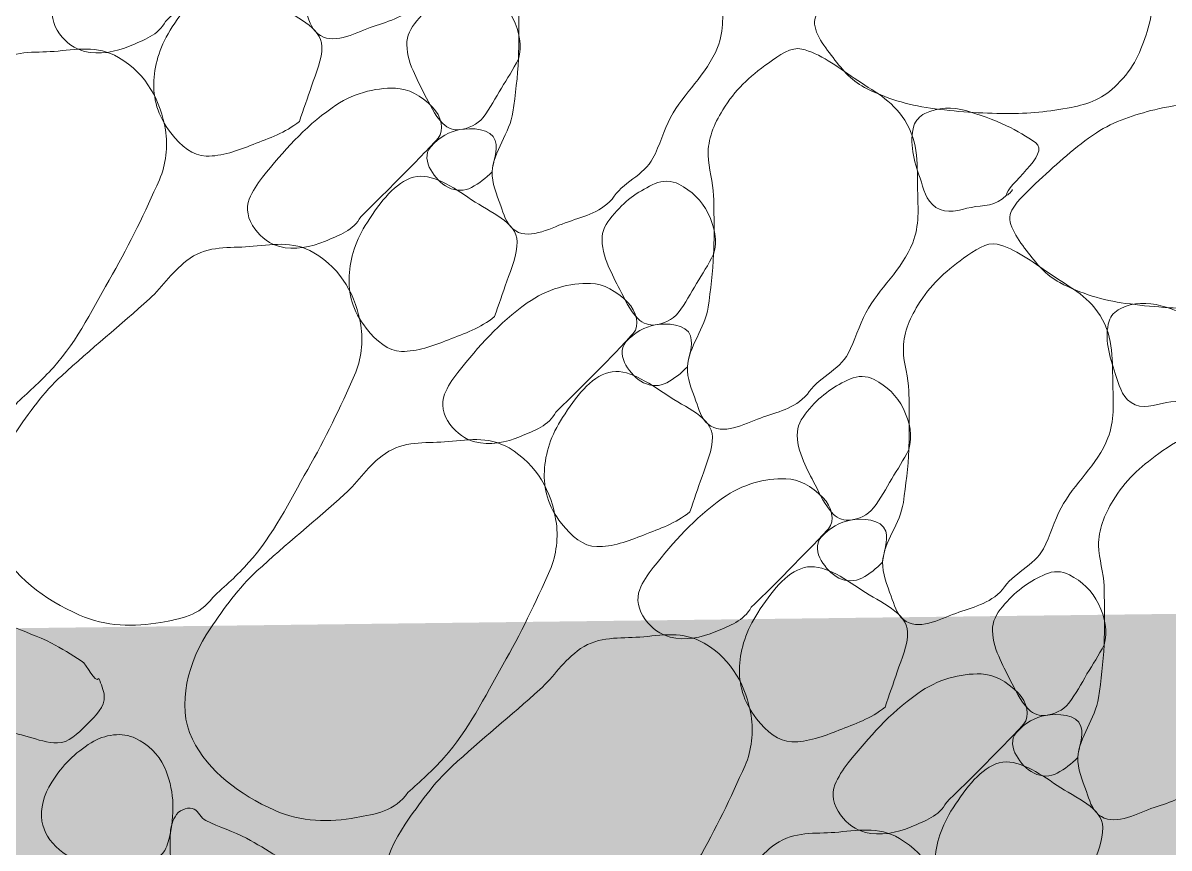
# Model space of a CAD drawing. Header units: feet. Extents: x 47819 to 50150, y 49272 to 50730.
# Drawn here: x 49366.97 to 49373.63, y 50328.39 to 50333.18 of the extents above; entities that cross this region are included whole.
import ezdxf

# ---------------------------------------------------------------- set-up
doc = ezdxf.new("R2010")
doc.units = ezdxf.units.FT
doc.header["$MEASUREMENT"] = 0
doc.layers.add('Level 30', color=1, linetype='Continuous', lineweight=0)
doc.layers.add('SILT FENCE', color=200, linetype='Continuous')

msp = doc.modelspace()

# ---------------------------------------------------------------- linework, layer by layer
at = {"layer": 'Level 30', "color": 1, "linetype": 'Continuous', "lineweight": 0}
for points, knots in [([(49369.2594, 50333.2865), (49369.182, 50333.2018), (49369.0829, 50333.1837), (49368.9872, 50333.1486), (49368.8912, 50333.1134), (49368.7677, 50333.0436), (49368.6831, 50333.1132), (49368.6412, 50333.1478), (49368.6306, 50333.1986), (49368.6124, 50333.2476), (49368.5881, 50333.3134), (49368.5601, 50333.3806), (49368.5629, 50333.4456), (49368.568, 50333.5622), (49368.6664, 50333.6715), (49368.6831, 50333.792), (49368.6973, 50333.8937), (49368.711, 50333.9966), (49368.715, 50334.0996), (49368.7193, 50334.2127), (49368.7178, 50334.326), (49368.715, 50334.439), (49368.713, 50334.5186), (49368.6848, 50334.5971), (49368.6831, 50334.6759), (49368.6813, 50334.7667), (49368.7161, 50334.8527), (49368.768, 50334.9376), (49368.8398, 50335.0548), (49368.9195, 50335.1279), (49369.0332, 50335.2098), (49369.0962, 50335.2552), (49369.1652, 50335.306), (49369.2276, 50335.2911), (49369.3308, 50335.2664), (49369.4313, 50335.1906), (49369.5317, 50335.1214), (49369.6417, 50335.0455), (49369.7481, 50334.9994), (49369.8251, 50334.8774), (49369.9086, 50334.7454), (49369.8956, 50334.6075), (49369.8994, 50334.4709), (49369.9021, 50334.3699), (49369.9103, 50334.2661), (49369.8711, 50334.1668), (49369.8082, 50334.0077), (49369.674, 50333.902), (49369.5989, 50333.7602), (49369.5592, 50333.6854), (49369.5354, 50333.5982), (49369.4963, 50333.5233), (49369.4456, 50333.4262), (49369.3143, 50333.3791), (49369.2594, 50333.2865)], [0, 0, 0, 0, 0.054316, 0.054316, 0.054316, 0.108799, 0.108799, 0.108799, 0.135821, 0.135821, 0.135821, 0.172146, 0.172146, 0.172146, 0.237422, 0.237422, 0.237422, 0.292461, 0.292461, 0.292461, 0.352873, 0.352873, 0.352873, 0.395413, 0.395413, 0.395413, 0.444368, 0.444368, 0.444368, 0.51201, 0.51201, 0.51201, 0.549525, 0.549525, 0.549525, 0.611502, 0.611502, 0.611502, 0.679424, 0.679424, 0.679424, 0.752988, 0.752988, 0.752988, 0.80734, 0.80734, 0.80734, 0.894432, 0.894432, 0.894432, 0.940374, 0.940374, 0.940374, 1, 1, 1, 1]), ([(49370.3929, 50332.153), (49370.3155, 50332.0683), (49370.2164, 50332.0502), (49370.1207, 50332.0151), (49370.0247, 50331.9799), (49369.9012, 50331.9101), (49369.8166, 50331.9797), (49369.7747, 50332.0143), (49369.7641, 50332.0651), (49369.7459, 50332.1141), (49369.7215, 50332.1799), (49369.6936, 50332.2472), (49369.6964, 50332.3121), (49369.7015, 50332.4287), (49369.7999, 50332.538), (49369.8166, 50332.6585), (49369.8308, 50332.7602), (49369.8445, 50332.8631), (49369.8485, 50332.9661), (49369.8528, 50333.0792), (49369.8513, 50333.1925), (49369.8485, 50333.3055), (49369.8465, 50333.3851), (49369.8183, 50333.4636), (49369.8166, 50333.5424), (49369.8148, 50333.6332), (49369.8496, 50333.7192), (49369.9015, 50333.8041), (49369.9732, 50333.9214), (49370.053, 50333.9944), (49370.1667, 50334.0763), (49370.2297, 50334.1217), (49370.2987, 50334.1725), (49370.3611, 50334.1576), (49370.4643, 50334.133), (49370.5648, 50334.0571), (49370.6652, 50333.9879), (49370.7752, 50333.9121), (49370.8816, 50333.8659), (49370.9586, 50333.744), (49371.0421, 50333.6119), (49371.0291, 50333.474), (49371.0329, 50333.3374), (49371.0356, 50333.2364), (49371.0438, 50333.1326), (49371.0046, 50333.0333), (49370.9417, 50332.8742), (49370.8075, 50332.7685), (49370.7323, 50332.6267), (49370.6927, 50332.552), (49370.6689, 50332.4647), (49370.6298, 50332.3898), (49370.5791, 50332.2927), (49370.4478, 50332.2456), (49370.3929, 50332.153)], [0, 0, 0, 0, 0.054316, 0.054316, 0.054316, 0.108799, 0.108799, 0.108799, 0.135821, 0.135821, 0.135821, 0.172146, 0.172146, 0.172146, 0.237422, 0.237422, 0.237422, 0.292461, 0.292461, 0.292461, 0.352873, 0.352873, 0.352873, 0.395413, 0.395413, 0.395413, 0.444368, 0.444368, 0.444368, 0.51201, 0.51201, 0.51201, 0.549525, 0.549525, 0.549525, 0.611502, 0.611502, 0.611502, 0.679424, 0.679424, 0.679424, 0.752988, 0.752988, 0.752988, 0.80734, 0.80734, 0.80734, 0.894432, 0.894432, 0.894432, 0.940374, 0.940374, 0.940374, 1, 1, 1, 1]), ([(49367.7993, 50333.1839), (49367.7589, 50333.1049), (49367.6734, 50333.076), (49367.5942, 50333.0425), (49367.5093, 50333.0066), (49367.4141, 50332.9887), (49367.329, 50333.0107), (49367.2725, 50333.0253), (49367.2248, 50333.0588), (49367.1841, 50333.1132), (49367.1436, 50333.1672), (49367.131, 50333.2343), (49367.1523, 50333.2865), (49367.1703, 50333.3306), (49367.1973, 50333.3731), (49367.23, 50333.4137), (49367.3552, 50333.5692), (49367.4637, 50333.6953), (49367.6331, 50333.8168), (49367.7475, 50333.8988), (49367.8803, 50333.9341), (49368.0008, 50333.9299), (49368.0765, 50333.9273), (49368.1486, 50333.8888), (49368.2165, 50333.8203), (49368.2678, 50333.7685), (49368.2885, 50333.6851), (49368.2483, 50333.64), (49368.2131, 50333.6006), (49368.1764, 50333.5621), (49368.1387, 50333.5233), (49368.0255, 50333.4073), (49367.9124, 50333.2924), (49367.7993, 50333.1839)], [0, 0, 0, 0, 0.081972, 0.081972, 0.081972, 0.169857, 0.169857, 0.169857, 0.228285, 0.228285, 0.228285, 0.286248, 0.286248, 0.286248, 0.335334, 0.335334, 0.335334, 0.522907, 0.522907, 0.522907, 0.649504, 0.649504, 0.649504, 0.729114, 0.729114, 0.729114, 0.789367, 0.789367, 0.789367, 0.842044, 0.842044, 0.842044, 1, 1, 1, 1]), ([(49373.326, 50332.8191), (49373.2493, 50332.7385), (49373.157, 50332.7037), (49373.0573, 50332.6847), (49372.9324, 50332.6609), (49372.8076, 50332.6485), (49372.6825, 50332.6494), (49372.5353, 50332.6503), (49372.3879, 50332.6606), (49372.2406, 50332.6812), (49372.1076, 50332.6998), (49371.9828, 50332.736), (49371.8588, 50332.8014), (49371.7751, 50332.8455), (49371.7228, 50332.9117), (49371.6643, 50332.9888), (49371.6106, 50333.0596), (49371.5401, 50333.1564), (49371.5795, 50333.2221), (49371.6167, 50333.2844), (49371.6792, 50333.3409), (49371.7386, 50333.3954), (49371.8475, 50333.4953), (49371.9468, 50333.5889), (49372.0709, 50333.6711), (49372.1758, 50333.7406), (49372.2908, 50333.7756), (49372.4103, 50333.8055), (49372.5553, 50333.8417), (49372.7062, 50333.8491), (49372.8523, 50333.8373), (49373.0129, 50333.8244), (49373.1644, 50333.7818), (49373.3154, 50333.6853), (49373.404, 50333.6286), (49373.4616, 50333.5565), (49373.4993, 50333.4661), (49373.5439, 50333.3588), (49373.5335, 50333.2345), (49373.4993, 50333.1267), (49373.4636, 50333.0144), (49373.4224, 50332.9125), (49373.326, 50332.8191)], [0, 0, 0, 0, 0.060327, 0.060327, 0.060327, 0.135919, 0.135919, 0.135919, 0.224896, 0.224896, 0.224896, 0.305284, 0.305284, 0.305284, 0.359513, 0.359513, 0.359513, 0.409373, 0.409373, 0.409373, 0.456607, 0.456607, 0.456607, 0.543329, 0.543329, 0.543329, 0.616633, 0.616633, 0.616633, 0.70561, 0.70561, 0.70561, 0.803499, 0.803499, 0.803499, 0.860951, 0.860951, 0.860951, 0.929109, 0.929109, 0.929109, 1, 1, 1, 1]), ([(49368.5771, 50332.6041), (49368.4931, 50332.5358), (49368.4035, 50332.5075), (49368.3084, 50332.4697), (49368.2196, 50332.4345), (49368.1253, 50332.3999), (49368.0361, 50332.4026), (49367.9582, 50332.4049), (49367.8919, 50332.4594), (49367.8311, 50332.5369), (49367.7518, 50332.638), (49367.7265, 50332.7399), (49367.7321, 50332.841), (49367.7378, 50332.9449), (49367.7706, 50333.0485), (49367.8382, 50333.1521), (49367.9152, 50333.2703), (49367.9993, 50333.3851), (49368.1069, 50333.4137), (49368.2102, 50333.4412), (49368.335, 50333.3562), (49368.4427, 50333.2829), (49368.5504, 50333.2097), (49368.7061, 50333.1529), (49368.7079, 50333.039), (49368.7091, 50332.9639), (49368.6734, 50332.8841), (49368.6478, 50332.8092), (49368.6244, 50332.7408), (49368.5998, 50332.6727), (49368.5771, 50332.6041)], [0, 0, 0, 0, 0.099321, 0.099321, 0.099321, 0.192025, 0.192025, 0.192025, 0.273076, 0.273076, 0.273076, 0.378794, 0.378794, 0.378794, 0.48747, 0.48747, 0.48747, 0.61146, 0.61146, 0.61146, 0.73063, 0.73063, 0.73063, 0.849753, 0.849753, 0.849753, 0.928287, 0.928287, 0.928287, 1, 1, 1, 1]), ([(49369.8485, 50332.9661), (49369.8176, 50332.9039), (49369.7834, 50332.8527), (49369.7495, 50332.7964), (49369.7149, 50332.7391), (49369.6862, 50332.6828), (49369.6434, 50332.6267), (49369.6109, 50332.5842), (49369.5552, 50332.5622), (49369.5091, 50332.556), (49369.4771, 50332.5517), (49369.4375, 50332.5627), (49369.4101, 50332.5914), (49369.3577, 50332.6459), (49369.3354, 50332.7016), (49369.304, 50332.7611), (49369.2799, 50332.8067), (49369.2578, 50332.8516), (49369.2368, 50332.899), (49369.2131, 50332.9525), (49369.1975, 50333.0133), (49369.2015, 50333.0687), (49369.2049, 50333.1172), (49369.2352, 50333.1602), (49369.2722, 50333.203), (49369.3437, 50333.2858), (49369.4199, 50333.3367), (49369.5091, 50333.3763), (49369.5509, 50333.3949), (49369.6044, 50333.3953), (49369.6469, 50333.3727), (49369.721, 50333.3334), (49369.7782, 50333.281), (49369.8166, 50333.203), (49369.8549, 50333.1254), (49369.8714, 50333.0419), (49369.8485, 50332.9661)], [0, 0, 0, 0, 0.087607, 0.087607, 0.087607, 0.176844, 0.176844, 0.176844, 0.244543, 0.244543, 0.244543, 0.291416, 0.291416, 0.291416, 0.380653, 0.380653, 0.380653, 0.449046, 0.449046, 0.449046, 0.526343, 0.526343, 0.526343, 0.594042, 0.594042, 0.594042, 0.724902, 0.724902, 0.724902, 0.786407, 0.786407, 0.786407, 0.893425, 0.893425, 0.893425, 1, 1, 1, 1]), ([(49366.9401, 50330.9742), (49366.8656, 50330.8667), (49366.7481, 50330.8485), (49366.6396, 50330.8293), (49366.4849, 50330.8019), (49366.3202, 50330.8027), (49366.1658, 50330.8717), (49365.9609, 50330.9633), (49365.7827, 50331.0964), (49365.6886, 50331.2853), (49365.592, 50331.4792), (49365.6671, 50331.7455), (49365.7911, 50331.9253), (49365.8738, 50332.0452), (49365.9564, 50332.1631), (49366.0633, 50332.2612), (49366.2306, 50332.4147), (49366.4059, 50332.5561), (49366.5724, 50332.7066), (49366.6549, 50332.7812), (49366.707, 50332.8729), (49366.8093, 50332.9435), (49366.916, 50333.0172), (49367.0373, 50333.0019), (49367.1523, 50333.0107), (49367.2761, 50333.0201), (49367.4033, 50333.0481), (49367.527, 50332.9753), (49367.6917, 50332.8785), (49367.7732, 50332.7175), (49367.7993, 50332.5546), (49367.8145, 50332.4597), (49367.8034, 50332.3542), (49367.7639, 50332.2647), (49367.6811, 50332.0771), (49367.5942, 50331.8953), (49367.4917, 50331.7167), (49367.3844, 50331.5298), (49367.2928, 50331.3362), (49367.1487, 50331.1757), (49367.0835, 50331.1031), (49367.0115, 50331.0398), (49366.9401, 50330.9742)], [0, 0, 0, 0, 0.050597, 0.050597, 0.050597, 0.122728, 0.122728, 0.122728, 0.218507, 0.218507, 0.218507, 0.316787, 0.316787, 0.316787, 0.38235, 0.38235, 0.38235, 0.484937, 0.484937, 0.484937, 0.535738, 0.535738, 0.535738, 0.588733, 0.588733, 0.588733, 0.645816, 0.645816, 0.645816, 0.721809, 0.721809, 0.721809, 0.766098, 0.766098, 0.766098, 0.85889, 0.85889, 0.85889, 0.956017, 0.956017, 0.956017, 1, 1, 1, 1]), ([(49371.5264, 50331.0195), (49371.449, 50330.9348), (49371.3499, 50330.9167), (49371.2542, 50330.8816), (49371.1582, 50330.8464), (49371.0347, 50330.7766), (49370.9501, 50330.8462), (49370.9082, 50330.8808), (49370.8976, 50330.9316), (49370.8794, 50330.9806), (49370.855, 50331.0464), (49370.8271, 50331.1137), (49370.8299, 50331.1786), (49370.835, 50331.2952), (49370.9334, 50331.4045), (49370.9501, 50331.5251), (49370.9643, 50331.6267), (49370.978, 50331.7297), (49370.982, 50331.8326), (49370.9863, 50331.9457), (49370.9848, 50332.059), (49370.982, 50332.1721), (49370.9799, 50332.2516), (49370.9518, 50332.3301), (49370.9501, 50332.4089), (49370.9482, 50332.4997), (49370.9831, 50332.5857), (49371.035, 50332.6706), (49371.1067, 50332.7879), (49371.1865, 50332.8609), (49371.3002, 50332.9428), (49371.3632, 50332.9882), (49371.4322, 50333.039), (49371.4946, 50333.0241), (49371.5978, 50332.9995), (49371.6982, 50332.9236), (49371.7987, 50332.8544), (49371.9087, 50332.7786), (49372.015, 50332.7324), (49372.0921, 50332.6105), (49372.1756, 50332.4784), (49372.1626, 50332.3405), (49372.1664, 50332.2039), (49372.1691, 50332.1029), (49372.1773, 50331.9991), (49372.1381, 50331.8998), (49372.0752, 50331.7407), (49371.941, 50331.635), (49371.8658, 50331.4932), (49371.8262, 50331.4185), (49371.8024, 50331.3312), (49371.7633, 50331.2564), (49371.7126, 50331.1593), (49371.5813, 50331.1121), (49371.5264, 50331.0195)], [0, 0, 0, 0, 0.054316, 0.054316, 0.054316, 0.108799, 0.108799, 0.108799, 0.135821, 0.135821, 0.135821, 0.172146, 0.172146, 0.172146, 0.237422, 0.237422, 0.237422, 0.292461, 0.292461, 0.292461, 0.352873, 0.352873, 0.352873, 0.395413, 0.395413, 0.395413, 0.444368, 0.444368, 0.444368, 0.51201, 0.51201, 0.51201, 0.549525, 0.549525, 0.549525, 0.611502, 0.611502, 0.611502, 0.679424, 0.679424, 0.679424, 0.752988, 0.752988, 0.752988, 0.80734, 0.80734, 0.80734, 0.894432, 0.894432, 0.894432, 0.940374, 0.940374, 0.940374, 1, 1, 1, 1]), ([(49368.9328, 50332.0504), (49368.8924, 50331.9714), (49368.8069, 50331.9425), (49368.7277, 50331.909), (49368.6428, 50331.8731), (49368.5476, 50331.8553), (49368.4625, 50331.8772), (49368.406, 50331.8918), (49368.3583, 50331.9253), (49368.3176, 50331.9797), (49368.2771, 50332.0337), (49368.2645, 50332.1008), (49368.2858, 50332.153), (49368.3038, 50332.1971), (49368.3308, 50332.2396), (49368.3635, 50332.2802), (49368.4887, 50332.4357), (49368.5971, 50332.5618), (49368.7666, 50332.6833), (49368.881, 50332.7653), (49369.0138, 50332.8006), (49369.1343, 50332.7964), (49369.21, 50332.7938), (49369.2821, 50332.7553), (49369.35, 50332.6868), (49369.4013, 50332.635), (49369.422, 50332.5516), (49369.3818, 50332.5065), (49369.3466, 50332.4671), (49369.3099, 50332.4286), (49369.2722, 50332.3898), (49369.159, 50332.2738), (49369.0459, 50332.1589), (49368.9328, 50332.0504)], [0, 0, 0, 0, 0.081972, 0.081972, 0.081972, 0.169857, 0.169857, 0.169857, 0.228285, 0.228285, 0.228285, 0.286248, 0.286248, 0.286248, 0.335334, 0.335334, 0.335334, 0.522907, 0.522907, 0.522907, 0.649504, 0.649504, 0.649504, 0.729114, 0.729114, 0.729114, 0.789367, 0.789367, 0.789367, 0.842044, 0.842044, 0.842044, 1, 1, 1, 1]), ([(49374.4595, 50331.6856), (49374.3828, 50331.605), (49374.2905, 50331.5702), (49374.1908, 50331.5512), (49374.0659, 50331.5274), (49373.9411, 50331.515), (49373.816, 50331.5159), (49373.6688, 50331.5169), (49373.5214, 50331.5271), (49373.3741, 50331.5477), (49373.241, 50331.5663), (49373.1163, 50331.6025), (49372.9923, 50331.6679), (49372.9086, 50331.712), (49372.8563, 50331.7782), (49372.7978, 50331.8553), (49372.7441, 50331.9261), (49372.6736, 50332.0229), (49372.713, 50332.0886), (49372.7502, 50332.1509), (49372.8127, 50332.2074), (49372.8721, 50332.2619), (49372.981, 50332.3618), (49373.0802, 50332.4554), (49373.2044, 50332.5376), (49373.3093, 50332.6072), (49373.4243, 50332.6421), (49373.5438, 50332.672), (49373.6888, 50332.7082), (49373.8397, 50332.7156), (49373.9857, 50332.7038), (49374.1464, 50332.6909), (49374.2979, 50332.6483), (49374.4489, 50332.5518), (49374.5375, 50332.4951), (49374.5951, 50332.423), (49374.6327, 50332.3326), (49374.6774, 50332.2253), (49374.667, 50332.101), (49374.6327, 50331.9932), (49374.5971, 50331.8809), (49374.5559, 50331.779), (49374.4595, 50331.6856)], [0, 0, 0, 0, 0.060327, 0.060327, 0.060327, 0.135919, 0.135919, 0.135919, 0.224896, 0.224896, 0.224896, 0.305284, 0.305284, 0.305284, 0.359513, 0.359513, 0.359513, 0.409373, 0.409373, 0.409373, 0.456607, 0.456607, 0.456607, 0.543329, 0.543329, 0.543329, 0.616633, 0.616633, 0.616633, 0.70561, 0.70561, 0.70561, 0.803499, 0.803499, 0.803499, 0.860951, 0.860951, 0.860951, 0.929109, 0.929109, 0.929109, 1, 1, 1, 1]), ([(49372.6825, 50332.1756), (49372.6197, 50332.1082), (49372.5482, 50332.1184), (49372.4775, 50332.1049), (49372.4107, 50332.0921), (49372.3361, 50332.0604), (49372.2724, 50332.1049), (49372.2125, 50332.1468), (49372.2018, 50332.2123), (49372.1805, 50332.2746), (49372.1466, 50332.3734), (49372.115, 50332.481), (49372.1451, 50332.5786), (49372.1545, 50332.609), (49372.1779, 50332.6337), (49372.2088, 50332.6494), (49372.2859, 50332.6886), (49372.3706, 50332.6884), (49372.4457, 50332.667), (49372.5256, 50332.6443), (49372.6038, 50332.6151), (49372.6825, 50332.5786), (49372.7437, 50332.5503), (49372.8008, 50332.5148), (49372.8523, 50332.4796), (49372.9435, 50332.4174), (49372.6767, 50332.229), (49372.6825, 50332.1756), (49372.6833, 50332.1687), (49372.7273, 50332.2097), (49372.7144, 50332.2074)], [0, 0, 0, 0, 0.103475, 0.103475, 0.103475, 0.201297, 0.201297, 0.201297, 0.293367, 0.293367, 0.293367, 0.439391, 0.439391, 0.439391, 0.484772, 0.484772, 0.484772, 0.598088, 0.598088, 0.598088, 0.7187, 0.7187, 0.7187, 0.812423, 0.812423, 0.812423, 0.978533, 0.978533, 0.978533, 1, 1, 1, 1]), ([(49369.6964, 50332.3121), (49369.6584, 50332.274), (49369.6204, 50332.2442), (49369.5762, 50332.2201), (49369.537, 50332.1988), (49369.4837, 50332.1988), (49369.4419, 50332.2201), (49369.3967, 50332.2432), (49369.3649, 50332.2802), (49369.3393, 50332.3227), (49369.3157, 50332.362), (49369.3051, 50332.4182), (49369.3393, 50332.457), (49369.3894, 50332.5138), (49369.4498, 50332.5448), (49369.5091, 50332.556), (49369.5738, 50332.5683), (49369.6928, 50332.5634), (49369.7141, 50332.4924), (49369.7321, 50332.4325), (49369.6999, 50332.3724), (49369.6964, 50332.3121)], [0, 0, 0, 0, 0.13075, 0.13075, 0.13075, 0.246831, 0.246831, 0.246831, 0.372114, 0.372114, 0.372114, 0.488195, 0.488195, 0.488195, 0.657947, 0.657947, 0.657947, 0.84346, 0.84346, 0.84346, 1, 1, 1, 1]), ([(49369.7106, 50331.4706), (49369.6265, 50331.4023), (49369.537, 50331.374), (49369.4419, 50331.3363), (49369.3531, 50331.301), (49369.2588, 50331.2664), (49369.1696, 50331.2691), (49369.0917, 50331.2714), (49369.0254, 50331.3259), (49368.9646, 50331.4034), (49368.8853, 50331.5045), (49368.86, 50331.6064), (49368.8656, 50331.7075), (49368.8713, 50331.8114), (49368.9041, 50331.915), (49368.9716, 50332.0186), (49369.0487, 50332.1368), (49369.1328, 50332.2516), (49369.2403, 50332.2802), (49369.3437, 50332.3077), (49369.4685, 50332.2227), (49369.5762, 50332.1494), (49369.6839, 50332.0762), (49369.8395, 50332.0194), (49369.8414, 50331.9055), (49369.8426, 50331.8304), (49369.8069, 50331.7506), (49369.7813, 50331.6757), (49369.7579, 50331.6073), (49369.7332, 50331.5392), (49369.7106, 50331.4706)], [0, 0, 0, 0, 0.099321, 0.099321, 0.099321, 0.192025, 0.192025, 0.192025, 0.273076, 0.273076, 0.273076, 0.378794, 0.378794, 0.378794, 0.48747, 0.48747, 0.48747, 0.61146, 0.61146, 0.61146, 0.73063, 0.73063, 0.73063, 0.849753, 0.849753, 0.849753, 0.928287, 0.928287, 0.928287, 1, 1, 1, 1]), ([(49370.982, 50331.8326), (49370.9511, 50331.7704), (49370.9169, 50331.7192), (49370.883, 50331.6629), (49370.8484, 50331.6056), (49370.8197, 50331.5493), (49370.7769, 50331.4932), (49370.7444, 50331.4507), (49370.6887, 50331.4287), (49370.6425, 50331.4225), (49370.6106, 50331.4182), (49370.571, 50331.4292), (49370.5435, 50331.4579), (49370.4912, 50331.5124), (49370.4689, 50331.5681), (49370.4375, 50331.6276), (49370.4134, 50331.6732), (49370.3913, 50331.7181), (49370.3703, 50331.7655), (49370.3466, 50331.819), (49370.331, 50331.8798), (49370.335, 50331.9352), (49370.3384, 50331.9837), (49370.3687, 50332.0267), (49370.4057, 50332.0695), (49370.4772, 50332.1523), (49370.5534, 50332.2032), (49370.6425, 50332.2428), (49370.6844, 50332.2614), (49370.7378, 50332.2619), (49370.7804, 50332.2392), (49370.8545, 50332.1999), (49370.9117, 50332.1475), (49370.9501, 50332.0695), (49370.9884, 50331.9919), (49371.0049, 50331.9084), (49370.982, 50331.8326)], [0, 0, 0, 0, 0.087607, 0.087607, 0.087607, 0.176844, 0.176844, 0.176844, 0.244543, 0.244543, 0.244543, 0.291416, 0.291416, 0.291416, 0.380653, 0.380653, 0.380653, 0.449045, 0.449045, 0.449045, 0.526343, 0.526343, 0.526343, 0.594042, 0.594042, 0.594042, 0.724902, 0.724902, 0.724902, 0.786407, 0.786407, 0.786407, 0.893424, 0.893424, 0.893424, 1, 1, 1, 1]), ([(49368.0736, 50329.8407), (49367.9991, 50329.7332), (49367.8816, 50329.715), (49367.7731, 50329.6958), (49367.6184, 50329.6684), (49367.4537, 50329.6692), (49367.2993, 50329.7382), (49367.0944, 50329.8298), (49366.9162, 50329.963), (49366.822, 50330.1519), (49366.7255, 50330.3457), (49366.8006, 50330.612), (49366.9246, 50330.7918), (49367.0073, 50330.9117), (49367.0899, 50331.0296), (49367.1968, 50331.1277), (49367.3641, 50331.2812), (49367.5394, 50331.4226), (49367.7059, 50331.5731), (49367.7884, 50331.6477), (49367.8405, 50331.7394), (49367.9428, 50331.81), (49368.0495, 50331.8837), (49368.1708, 50331.8684), (49368.2858, 50331.8772), (49368.4096, 50331.8866), (49368.5368, 50331.9146), (49368.6605, 50331.8418), (49368.8252, 50331.745), (49368.9067, 50331.584), (49368.9328, 50331.4211), (49368.948, 50331.3262), (49368.9369, 50331.2207), (49368.8974, 50331.1312), (49368.8146, 50330.9436), (49368.7277, 50330.7618), (49368.6252, 50330.5832), (49368.5178, 50330.3963), (49368.4263, 50330.2027), (49368.2822, 50330.0423), (49368.217, 50329.9696), (49368.145, 50329.9063), (49368.0736, 50329.8407)], [0, 0, 0, 0, 0.050597, 0.050597, 0.050597, 0.122728, 0.122728, 0.122728, 0.218507, 0.218507, 0.218507, 0.316787, 0.316787, 0.316787, 0.38235, 0.38235, 0.38235, 0.484937, 0.484937, 0.484937, 0.535738, 0.535738, 0.535738, 0.588733, 0.588733, 0.588733, 0.645816, 0.645816, 0.645816, 0.721809, 0.721809, 0.721809, 0.766098, 0.766098, 0.766098, 0.85889, 0.85889, 0.85889, 0.956017, 0.956017, 0.956017, 1, 1, 1, 1]), ([(49372.6599, 50329.886), (49372.5825, 50329.8013), (49372.4834, 50329.7832), (49372.3877, 50329.7481), (49372.2917, 50329.7129), (49372.1682, 50329.6431), (49372.0836, 50329.7127), (49372.0417, 50329.7473), (49372.0311, 50329.7981), (49372.0129, 50329.8471), (49371.9885, 50329.9129), (49371.9606, 50329.9802), (49371.9634, 50330.0451), (49371.9685, 50330.1617), (49372.0668, 50330.271), (49372.0836, 50330.3916), (49372.0978, 50330.4932), (49372.1115, 50330.5962), (49372.1154, 50330.6992), (49372.1198, 50330.8122), (49372.1183, 50330.9255), (49372.1154, 50331.0386), (49372.1134, 50331.1182), (49372.0853, 50331.1966), (49372.0836, 50331.2754), (49372.0817, 50331.3662), (49372.1165, 50331.4522), (49372.1685, 50331.5371), (49372.2402, 50331.6544), (49372.32, 50331.7274), (49372.4336, 50331.8093), (49372.4967, 50331.8547), (49372.5657, 50331.9056), (49372.6281, 50331.8906), (49372.7313, 50331.866), (49372.8317, 50331.7901), (49372.9322, 50331.7209), (49373.0422, 50331.6451), (49373.1485, 50331.5989), (49373.2256, 50331.477), (49373.3091, 50331.3449), (49373.2961, 50331.207), (49373.2998, 50331.0704), (49373.3026, 50330.9694), (49373.3108, 50330.8656), (49373.2716, 50330.7663), (49373.2087, 50330.6072), (49373.0745, 50330.5015), (49372.9993, 50330.3597), (49372.9597, 50330.285), (49372.9359, 50330.1977), (49372.8968, 50330.1229), (49372.8461, 50330.0258), (49372.7148, 50329.9786), (49372.6599, 50329.886)], [0, 0, 0, 0, 0.054316, 0.054316, 0.054316, 0.108799, 0.108799, 0.108799, 0.135821, 0.135821, 0.135821, 0.172146, 0.172146, 0.172146, 0.237422, 0.237422, 0.237422, 0.292461, 0.292461, 0.292461, 0.352873, 0.352873, 0.352873, 0.395413, 0.395413, 0.395413, 0.444368, 0.444368, 0.444368, 0.51201, 0.51201, 0.51201, 0.549525, 0.549525, 0.549525, 0.611502, 0.611502, 0.611502, 0.679424, 0.679424, 0.679424, 0.752988, 0.752988, 0.752988, 0.80734, 0.80734, 0.80734, 0.894432, 0.894432, 0.894432, 0.940374, 0.940374, 0.940374, 1, 1, 1, 1]), ([(49370.0663, 50330.9169), (49370.0259, 50330.8379), (49369.9404, 50330.809), (49369.8612, 50330.7755), (49369.7763, 50330.7396), (49369.6811, 50330.7218), (49369.596, 50330.7437), (49369.5395, 50330.7583), (49369.4918, 50330.7918), (49369.4511, 50330.8462), (49369.4106, 50330.9002), (49369.3979, 50330.9674), (49369.4192, 50331.0195), (49369.4373, 50331.0636), (49369.4643, 50331.1061), (49369.497, 50331.1468), (49369.6222, 50331.3022), (49369.7306, 50331.4283), (49369.9001, 50331.5498), (49370.0144, 50331.6318), (49370.1473, 50331.6671), (49370.2678, 50331.6629), (49370.3435, 50331.6603), (49370.4156, 50331.6218), (49370.4834, 50331.5533), (49370.5348, 50331.5015), (49370.5555, 50331.4181), (49370.5153, 50331.373), (49370.4801, 50331.3336), (49370.4434, 50331.2951), (49370.4057, 50331.2564), (49370.2925, 50331.1403), (49370.1794, 50331.0254), (49370.0663, 50330.9169)], [0, 0, 0, 0, 0.081972, 0.081972, 0.081972, 0.169857, 0.169857, 0.169857, 0.228285, 0.228285, 0.228285, 0.286248, 0.286248, 0.286248, 0.335334, 0.335334, 0.335334, 0.522907, 0.522907, 0.522907, 0.649504, 0.649504, 0.649504, 0.729114, 0.729114, 0.729114, 0.789367, 0.789367, 0.789367, 0.842044, 0.842044, 0.842044, 1, 1, 1, 1]), ([(49373.816, 50331.0421), (49373.7532, 50330.9747), (49373.6817, 50330.9849), (49373.611, 50330.9714), (49373.5441, 50330.9586), (49373.4696, 50330.9269), (49373.4059, 50330.9714), (49373.346, 50331.0133), (49373.3353, 50331.0788), (49373.314, 50331.1411), (49373.2801, 50331.2399), (49373.2485, 50331.3475), (49373.2786, 50331.4452), (49373.288, 50331.4755), (49373.3114, 50331.5002), (49373.3423, 50331.5159), (49373.4194, 50331.5551), (49373.5041, 50331.5549), (49373.5792, 50331.5335), (49373.659, 50331.5108), (49373.7373, 50331.4816), (49373.816, 50331.4452), (49373.8772, 50331.4169), (49373.9343, 50331.3813), (49373.9857, 50331.3462), (49374.077, 50331.2839), (49373.8102, 50331.0955), (49373.816, 50331.0421), (49373.8168, 50331.0352), (49373.8608, 50331.0762), (49373.8479, 50331.0739)], [0, 0, 0, 0, 0.103475, 0.103475, 0.103475, 0.201297, 0.201297, 0.201297, 0.293367, 0.293367, 0.293367, 0.439391, 0.439391, 0.439391, 0.484772, 0.484772, 0.484772, 0.598088, 0.598088, 0.598088, 0.7187, 0.7187, 0.7187, 0.812423, 0.812423, 0.812423, 0.978533, 0.978533, 0.978533, 1, 1, 1, 1]), ([(49370.8299, 50331.1786), (49370.7919, 50331.1405), (49370.7539, 50331.1107), (49370.7097, 50331.0866), (49370.6705, 50331.0653), (49370.6172, 50331.0653), (49370.5754, 50331.0866), (49370.5302, 50331.1097), (49370.4984, 50331.1467), (49370.4728, 50331.1892), (49370.4492, 50331.2286), (49370.4386, 50331.2847), (49370.4728, 50331.3235), (49370.5229, 50331.3803), (49370.5833, 50331.4113), (49370.6425, 50331.4225), (49370.7073, 50331.4348), (49370.8262, 50331.4299), (49370.8476, 50331.3589), (49370.8656, 50331.299), (49370.8334, 50331.2389), (49370.8299, 50331.1786)], [0, 0, 0, 0, 0.13075, 0.13075, 0.13075, 0.246831, 0.246831, 0.246831, 0.372114, 0.372114, 0.372114, 0.488195, 0.488195, 0.488195, 0.657947, 0.657947, 0.657947, 0.84346, 0.84346, 0.84346, 1, 1, 1, 1]), ([(49370.8441, 50330.3371), (49370.76, 50330.2688), (49370.6705, 50330.2405), (49370.5754, 50330.2028), (49370.4865, 50330.1675), (49370.3923, 50330.1329), (49370.3031, 50330.1356), (49370.2252, 50330.1379), (49370.1589, 50330.1924), (49370.0981, 50330.2699), (49370.0188, 50330.3711), (49369.9935, 50330.4729), (49369.9991, 50330.574), (49370.0048, 50330.6779), (49370.0376, 50330.7815), (49370.1051, 50330.8851), (49370.1822, 50331.0033), (49370.2663, 50331.1182), (49370.3738, 50331.1468), (49370.4772, 50331.1742), (49370.602, 50331.0892), (49370.7097, 50331.0159), (49370.8174, 50330.9427), (49370.973, 50330.8859), (49370.9749, 50330.772), (49370.9761, 50330.6969), (49370.9404, 50330.6171), (49370.9148, 50330.5422), (49370.8914, 50330.4738), (49370.8667, 50330.4057), (49370.8441, 50330.3371)], [0, 0, 0, 0, 0.099321, 0.099321, 0.099321, 0.192025, 0.192025, 0.192025, 0.273076, 0.273076, 0.273076, 0.378794, 0.378794, 0.378794, 0.48747, 0.48747, 0.48747, 0.61146, 0.61146, 0.61146, 0.73063, 0.73063, 0.73063, 0.849753, 0.849753, 0.849753, 0.928287, 0.928287, 0.928287, 1, 1, 1, 1]), ([(49372.1154, 50330.6992), (49372.0846, 50330.6369), (49372.0503, 50330.5858), (49372.0165, 50330.5294), (49371.9819, 50330.4721), (49371.9532, 50330.4158), (49371.9104, 50330.3597), (49371.8779, 50330.3172), (49371.8221, 50330.2952), (49371.776, 50330.289), (49371.7441, 50330.2847), (49371.7045, 50330.2957), (49371.677, 50330.3244), (49371.6247, 50330.3789), (49371.6024, 50330.4346), (49371.571, 50330.4941), (49371.5469, 50330.5397), (49371.5247, 50330.5846), (49371.5038, 50330.632), (49371.4801, 50330.6856), (49371.4645, 50330.7463), (49371.4684, 50330.8017), (49371.4719, 50330.8502), (49371.5022, 50330.8932), (49371.5392, 50330.936), (49371.6107, 50331.0188), (49371.6869, 50331.0697), (49371.776, 50331.1093), (49371.8179, 50331.1279), (49371.8713, 50331.1284), (49371.9139, 50331.1057), (49371.988, 50331.0664), (49372.0452, 50331.014), (49372.0836, 50330.936), (49372.1219, 50330.8584), (49372.1384, 50330.7749), (49372.1154, 50330.6992)], [0, 0, 0, 0, 0.087607, 0.087607, 0.087607, 0.176844, 0.176844, 0.176844, 0.244543, 0.244543, 0.244543, 0.291416, 0.291416, 0.291416, 0.380653, 0.380653, 0.380653, 0.449046, 0.449046, 0.449046, 0.526343, 0.526343, 0.526343, 0.594042, 0.594042, 0.594042, 0.724902, 0.724902, 0.724902, 0.786407, 0.786407, 0.786407, 0.893424, 0.893424, 0.893424, 1, 1, 1, 1]), ([(49369.2071, 50328.7072), (49369.1326, 50328.5997), (49369.0151, 50328.5815), (49368.9066, 50328.5623), (49368.7519, 50328.5349), (49368.5872, 50328.5357), (49368.4328, 50328.6047), (49368.2279, 50328.6963), (49368.0497, 50328.8295), (49367.9555, 50329.0184), (49367.8589, 50329.2122), (49367.9341, 50329.4785), (49368.0581, 50329.6583), (49368.1408, 50329.7782), (49368.2234, 50329.8961), (49368.3303, 50329.9942), (49368.4976, 50330.1477), (49368.6729, 50330.2891), (49368.8394, 50330.4396), (49368.9219, 50330.5142), (49368.974, 50330.6059), (49369.0763, 50330.6765), (49369.183, 50330.7502), (49369.3043, 50330.7349), (49369.4192, 50330.7437), (49369.5431, 50330.7532), (49369.6703, 50330.7811), (49369.794, 50330.7083), (49369.9587, 50330.6115), (49370.0402, 50330.4505), (49370.0663, 50330.2876), (49370.0814, 50330.1927), (49370.0704, 50330.0873), (49370.0309, 50329.9977), (49369.9481, 50329.8101), (49369.8612, 50329.6283), (49369.7587, 50329.4497), (49369.6513, 50329.2628), (49369.5598, 50329.0692), (49369.4157, 50328.9088), (49369.3505, 50328.8361), (49369.2784, 50328.7728), (49369.2071, 50328.7072)], [0, 0, 0, 0, 0.050597, 0.050597, 0.050597, 0.122728, 0.122728, 0.122728, 0.218507, 0.218507, 0.218507, 0.316787, 0.316787, 0.316787, 0.38235, 0.38235, 0.38235, 0.484937, 0.484937, 0.484937, 0.535738, 0.535738, 0.535738, 0.588733, 0.588733, 0.588733, 0.645816, 0.645816, 0.645816, 0.721809, 0.721809, 0.721809, 0.766098, 0.766098, 0.766098, 0.85889, 0.85889, 0.85889, 0.956017, 0.956017, 0.956017, 1, 1, 1, 1]), ([(49373.7934, 50328.7525), (49373.716, 50328.6678), (49373.6169, 50328.6497), (49373.5212, 50328.6146), (49373.4252, 50328.5794), (49373.3017, 50328.5096), (49373.2171, 50328.5792), (49373.1752, 50328.6138), (49373.1645, 50328.6646), (49373.1464, 50328.7136), (49373.122, 50328.7795), (49373.0941, 50328.8467), (49373.0969, 50328.9116), (49373.102, 50329.0282), (49373.2003, 50329.1375), (49373.2171, 50329.2581), (49373.2313, 50329.3597), (49373.245, 50329.4627), (49373.2489, 50329.5657), (49373.2533, 50329.6787), (49373.2518, 50329.7921), (49373.2489, 50329.9051), (49373.2469, 50329.9847), (49373.2188, 50330.0631), (49373.2171, 50330.142), (49373.2152, 50330.2327), (49373.25, 50330.3187), (49373.302, 50330.4036), (49373.3737, 50330.5209), (49373.4535, 50330.594), (49373.5671, 50330.6758), (49373.6302, 50330.7212), (49373.6991, 50330.7721), (49373.7616, 50330.7571), (49373.8648, 50330.7325), (49373.9652, 50330.6566), (49374.0656, 50330.5874), (49374.1757, 50330.5116), (49374.282, 50330.4654), (49374.3591, 50330.3435), (49374.4426, 50330.2114), (49374.4296, 50330.0735), (49374.4333, 50329.9369), (49374.4361, 50329.8359), (49374.4443, 50329.7322), (49374.4051, 50329.6328), (49374.3422, 50329.4737), (49374.208, 50329.368), (49374.1328, 50329.2263), (49374.0932, 50329.1515), (49374.0694, 50329.0642), (49374.0303, 50328.9894), (49373.9796, 50328.8923), (49373.8483, 50328.8451), (49373.7934, 50328.7525)], [0, 0, 0, 0, 0.054316, 0.054316, 0.054316, 0.108799, 0.108799, 0.108799, 0.135821, 0.135821, 0.135821, 0.172146, 0.172146, 0.172146, 0.237422, 0.237422, 0.237422, 0.292461, 0.292461, 0.292461, 0.352873, 0.352873, 0.352873, 0.395413, 0.395413, 0.395413, 0.444368, 0.444368, 0.444368, 0.51201, 0.51201, 0.51201, 0.549525, 0.549525, 0.549525, 0.611502, 0.611502, 0.611502, 0.679424, 0.679424, 0.679424, 0.752988, 0.752988, 0.752988, 0.80734, 0.80734, 0.80734, 0.894432, 0.894432, 0.894432, 0.940374, 0.940374, 0.940374, 1, 1, 1, 1]), ([(49371.1997, 50329.7835), (49371.1594, 50329.7044), (49371.0739, 50329.6755), (49370.9947, 50329.642), (49370.9098, 50329.6061), (49370.8146, 50329.5883), (49370.7295, 50329.6102), (49370.673, 50329.6248), (49370.6253, 50329.6583), (49370.5846, 50329.7127), (49370.5441, 50329.7667), (49370.5314, 50329.8339), (49370.5527, 50329.886), (49370.5708, 50329.9301), (49370.5978, 50329.9726), (49370.6305, 50330.0133), (49370.7556, 50330.1687), (49370.8641, 50330.2948), (49371.0336, 50330.4163), (49371.1479, 50330.4983), (49371.2808, 50330.5336), (49371.4013, 50330.5294), (49371.477, 50330.5268), (49371.5491, 50330.4883), (49371.6169, 50330.4198), (49371.6683, 50330.368), (49371.689, 50330.2846), (49371.6488, 50330.2395), (49371.6136, 50330.2001), (49371.5769, 50330.1616), (49371.5392, 50330.1229), (49371.426, 50330.0068), (49371.3129, 50329.8919), (49371.1997, 50329.7835)], [0, 0, 0, 0, 0.081972, 0.081972, 0.081972, 0.169857, 0.169857, 0.169857, 0.228285, 0.228285, 0.228285, 0.286248, 0.286248, 0.286248, 0.335334, 0.335334, 0.335334, 0.522907, 0.522907, 0.522907, 0.649504, 0.649504, 0.649504, 0.729114, 0.729114, 0.729114, 0.789367, 0.789367, 0.789367, 0.842044, 0.842044, 0.842044, 1, 1, 1, 1]), ([(49371.9634, 50330.0451), (49371.9254, 50330.007), (49371.8874, 50329.9772), (49371.8432, 50329.9532), (49371.804, 50329.9318), (49371.7507, 50329.9318), (49371.7089, 50329.9532), (49371.6637, 50329.9762), (49371.6319, 50330.0132), (49371.6063, 50330.0557), (49371.5827, 50330.0951), (49371.5721, 50330.1512), (49371.6063, 50330.19), (49371.6564, 50330.2468), (49371.7168, 50330.2778), (49371.776, 50330.289), (49371.8408, 50330.3013), (49371.9597, 50330.2964), (49371.9811, 50330.2254), (49371.9991, 50330.1655), (49371.9669, 50330.1054), (49371.9634, 50330.0451)], [0, 0, 0, 0, 0.13075, 0.13075, 0.13075, 0.246831, 0.246831, 0.246831, 0.372114, 0.372114, 0.372114, 0.488195, 0.488195, 0.488195, 0.657947, 0.657947, 0.657947, 0.84346, 0.84346, 0.84346, 1, 1, 1, 1]), ([(49371.9776, 50329.2036), (49371.8935, 50329.1353), (49371.804, 50329.107), (49371.7089, 50329.0693), (49371.62, 50329.034), (49371.5258, 50328.9995), (49371.4366, 50329.0021), (49371.3587, 50329.0044), (49371.2924, 50329.0589), (49371.2316, 50329.1364), (49371.1523, 50329.2376), (49371.127, 50329.3394), (49371.1326, 50329.4405), (49371.1383, 50329.5444), (49371.1711, 50329.648), (49371.2386, 50329.7516), (49371.3157, 50329.8698), (49371.3998, 50329.9847), (49371.5073, 50330.0133), (49371.6107, 50330.0408), (49371.7355, 50329.9557), (49371.8432, 50329.8824), (49371.9509, 50329.8092), (49372.1065, 50329.7524), (49372.1084, 50329.6385), (49372.1096, 50329.5634), (49372.0739, 50329.4836), (49372.0483, 50329.4087), (49372.0249, 50329.3403), (49372.0002, 50329.2722), (49371.9776, 50329.2036)], [0, 0, 0, 0, 0.099321, 0.099321, 0.099321, 0.192025, 0.192025, 0.192025, 0.273076, 0.273076, 0.273076, 0.378794, 0.378794, 0.378794, 0.48747, 0.48747, 0.48747, 0.61146, 0.61146, 0.61146, 0.73063, 0.73063, 0.73063, 0.849753, 0.849753, 0.849753, 0.928287, 0.928287, 0.928287, 1, 1, 1, 1]), ([(49373.2489, 50329.5657), (49373.2181, 50329.5034), (49373.1838, 50329.4523), (49373.1499, 50329.396), (49373.1154, 50329.3386), (49373.0867, 50329.2823), (49373.0439, 50329.2263), (49373.0114, 50329.1837), (49372.9556, 50329.1618), (49372.9095, 50329.1555), (49372.8776, 50329.1512), (49372.838, 50329.1623), (49372.8105, 50329.1909), (49372.7582, 50329.2454), (49372.7359, 50329.3011), (49372.7045, 50329.3606), (49372.6804, 50329.4062), (49372.6582, 50329.4511), (49372.6373, 50329.4985), (49372.6136, 50329.5521), (49372.598, 50329.6128), (49372.6019, 50329.6682), (49372.6054, 50329.7167), (49372.6357, 50329.7597), (49372.6726, 50329.8025), (49372.7441, 50329.8853), (49372.8204, 50329.9362), (49372.9095, 50329.9758), (49372.9514, 50329.9944), (49373.0048, 50329.9949), (49373.0474, 50329.9722), (49373.1215, 50329.9329), (49373.1787, 50329.8805), (49373.2171, 50329.8025), (49373.2554, 50329.7249), (49373.2719, 50329.6414), (49373.2489, 50329.5657)], [0, 0, 0, 0, 0.087607, 0.087607, 0.087607, 0.176844, 0.176844, 0.176844, 0.244543, 0.244543, 0.244543, 0.291416, 0.291416, 0.291416, 0.380653, 0.380653, 0.380653, 0.449046, 0.449046, 0.449046, 0.526343, 0.526343, 0.526343, 0.594042, 0.594042, 0.594042, 0.724902, 0.724902, 0.724902, 0.786407, 0.786407, 0.786407, 0.893424, 0.893424, 0.893424, 1, 1, 1, 1]), ([(49367.4125, 50329.3705), (49367.4264, 50329.3372), (49367.4409, 50329.3017), (49367.4443, 50329.268), (49367.4506, 50329.2065), (49367.3941, 50329.1546), (49367.3418, 50329.1018), (49367.2882, 50329.0477), (49367.2365, 50328.9959), (49367.1721, 50328.9957), (49367.1162, 50328.9956), (49367.0583, 50329.0148), (49367.0024, 50329.0311), (49366.9504, 50329.0462), (49366.8999, 50329.0575), (49366.8503, 50329.0841), (49366.7915, 50329.1157), (49366.7491, 50329.1699), (49366.7301, 50329.2326), (49366.706, 50329.3124), (49366.6994, 50329.3922), (49366.6948, 50329.473), (49366.6922, 50329.5177), (49366.6921, 50329.5626), (49366.6948, 50329.6074), (49366.697, 50329.6446), (49366.705, 50329.6793), (49366.7301, 50329.7134), (49366.7543, 50329.7463), (49366.8051, 50329.759), (49366.8327, 50329.7453), (49366.857, 50329.7331), (49366.872, 50329.6917), (49366.8998, 50329.6781), (49366.9754, 50329.6412), (49367.0606, 50329.6156), (49367.1367, 50329.5756), (49367.1961, 50329.5443), (49367.2535, 50329.508), (49367.3099, 50329.473), (49367.3506, 50329.4478), (49367.3851, 50329.3392), (49367.4125, 50329.3705)], [0, 0, 0, 0, 0.046192, 0.046192, 0.046192, 0.130206, 0.130206, 0.130206, 0.216316, 0.216316, 0.216316, 0.290904, 0.290904, 0.290904, 0.360184, 0.360184, 0.360184, 0.442388, 0.442388, 0.442388, 0.546946, 0.546946, 0.546946, 0.604754, 0.604754, 0.604754, 0.652861, 0.652861, 0.652861, 0.699053, 0.699053, 0.699053, 0.739929, 0.739929, 0.739929, 0.850992, 0.850992, 0.850992, 0.93761, 0.93761, 0.93761, 1, 1, 1, 1]), ([(49370.3406, 50327.5737), (49370.2661, 50327.4662), (49370.1486, 50327.448), (49370.0401, 50327.4288), (49369.8854, 50327.4014), (49369.7206, 50327.4022), (49369.5663, 50327.4712), (49369.3614, 50327.5628), (49369.1832, 50327.696), (49369.089, 50327.8849), (49368.9924, 50328.0787), (49369.0676, 50328.345), (49369.1916, 50328.5248), (49369.2743, 50328.6447), (49369.3569, 50328.7626), (49369.4638, 50328.8607), (49369.6311, 50329.0142), (49369.8064, 50329.1556), (49369.9729, 50329.3062), (49370.0554, 50329.3807), (49370.1075, 50329.4724), (49370.2098, 50329.543), (49370.3165, 50329.6167), (49370.4378, 50329.6014), (49370.5527, 50329.6102), (49370.6766, 50329.6197), (49370.8038, 50329.6476), (49370.9275, 50329.5749), (49371.0922, 50329.478), (49371.1737, 50329.317), (49371.1997, 50329.1541), (49371.2149, 50329.0592), (49371.2039, 50328.9538), (49371.1644, 50328.8642), (49371.0816, 50328.6766), (49370.9947, 50328.4948), (49370.8922, 50328.3162), (49370.7848, 50328.1293), (49370.6933, 50327.9357), (49370.5492, 50327.7753), (49370.484, 50327.7026), (49370.4119, 50327.6393), (49370.3406, 50327.5737)], [0, 0, 0, 0, 0.050597, 0.050597, 0.050597, 0.122728, 0.122728, 0.122728, 0.218507, 0.218507, 0.218507, 0.316787, 0.316787, 0.316787, 0.38235, 0.38235, 0.38235, 0.484937, 0.484937, 0.484937, 0.535738, 0.535738, 0.535738, 0.588733, 0.588733, 0.588733, 0.645816, 0.645816, 0.645816, 0.721809, 0.721809, 0.721809, 0.766098, 0.766098, 0.766098, 0.85889, 0.85889, 0.85889, 0.956017, 0.956017, 0.956017, 1, 1, 1, 1]), ([(49372.3332, 50328.65), (49372.2929, 50328.5709), (49372.2073, 50328.542), (49372.1282, 50328.5085), (49372.0433, 50328.4726), (49371.9481, 50328.4548), (49371.863, 50328.4767), (49371.8064, 50328.4913), (49371.7588, 50328.5248), (49371.7181, 50328.5792), (49371.6776, 50328.6332), (49371.6649, 50328.7004), (49371.6862, 50328.7525), (49371.7043, 50328.7966), (49371.7313, 50328.8391), (49371.764, 50328.8798), (49371.8891, 50329.0352), (49371.9976, 50329.1613), (49372.1671, 50329.2828), (49372.2814, 50329.3648), (49372.4143, 50329.4001), (49372.5348, 50329.396), (49372.6105, 50329.3933), (49372.6826, 50329.3548), (49372.7504, 50329.2864), (49372.8018, 50329.2345), (49372.8224, 50329.1511), (49372.7822, 50329.106), (49372.7471, 50329.0666), (49372.7104, 50329.0281), (49372.6726, 50328.9894), (49372.5595, 50328.8733), (49372.4464, 50328.7584), (49372.3332, 50328.65)], [0, 0, 0, 0, 0.081972, 0.081972, 0.081972, 0.169857, 0.169857, 0.169857, 0.228285, 0.228285, 0.228285, 0.286248, 0.286248, 0.286248, 0.335334, 0.335334, 0.335334, 0.522907, 0.522907, 0.522907, 0.649504, 0.649504, 0.649504, 0.729114, 0.729114, 0.729114, 0.789367, 0.789367, 0.789367, 0.842044, 0.842044, 0.842044, 1, 1, 1, 1]), ([(49373.0969, 50328.9116), (49373.0589, 50328.8735), (49373.0209, 50328.8437), (49372.9767, 50328.8197), (49372.9375, 50328.7983), (49372.8842, 50328.7983), (49372.8424, 50328.8197), (49372.7972, 50328.8427), (49372.7653, 50328.8797), (49372.7398, 50328.9222), (49372.7162, 50328.9616), (49372.7056, 50329.0177), (49372.7398, 50329.0565), (49372.7899, 50329.1133), (49372.8503, 50329.1443), (49372.9095, 50329.1555), (49372.9743, 50329.1678), (49373.0932, 50329.1629), (49373.1146, 50329.0919), (49373.1326, 50329.032), (49373.1004, 50328.9719), (49373.0969, 50328.9116)], [0, 0, 0, 0, 0.13075, 0.13075, 0.13075, 0.246831, 0.246831, 0.246831, 0.372114, 0.372114, 0.372114, 0.488195, 0.488195, 0.488195, 0.657947, 0.657947, 0.657947, 0.84346, 0.84346, 0.84346, 1, 1, 1, 1]), ([(49367.7964, 50328.3714), (49367.7269, 50328.2728), (49367.591, 50328.2656), (49367.4888, 50328.2688), (49367.3874, 50328.272), (49367.2859, 50328.2923), (49367.1848, 50328.3749), (49367.1235, 50328.425), (49367.0927, 50328.4805), (49367.0823, 50328.5411), (49367.0697, 50328.6134), (49367.0937, 50328.6952), (49367.1388, 50328.7673), (49367.2017, 50328.8678), (49367.2728, 50328.9369), (49367.3686, 50328.9971), (49367.4451, 50329.0452), (49367.5487, 50329.0608), (49367.6267, 50329.0219), (49367.6975, 50328.9867), (49367.758, 50328.9326), (49367.7929, 50328.8557), (49367.8498, 50328.7302), (49367.8527, 50328.5973), (49367.8283, 50328.4739), (49367.8214, 50328.4393), (49367.811, 50328.4053), (49367.7964, 50328.3714)], [0, 0, 0, 0, 0.135954, 0.135954, 0.135954, 0.270983, 0.270983, 0.270983, 0.352857, 0.352857, 0.352857, 0.450656, 0.450656, 0.450656, 0.586933, 0.586933, 0.586933, 0.695652, 0.695652, 0.695652, 0.79419, 0.79419, 0.79419, 0.954985, 0.954985, 0.954985, 1, 1, 1, 1]), ([(49373.1111, 50328.0701), (49373.027, 50328.0018), (49372.9375, 50327.9736), (49372.8424, 50327.9358), (49372.7535, 50327.9005), (49372.6593, 50327.866), (49372.5701, 50327.8686), (49372.4922, 50327.8709), (49372.4259, 50327.9254), (49372.3651, 50328.003), (49372.2857, 50328.1041), (49372.2605, 50328.2059), (49372.2661, 50328.307), (49372.2718, 50328.4109), (49372.3046, 50328.5145), (49372.3721, 50328.6181), (49372.4492, 50328.7363), (49372.5333, 50328.8512), (49372.6408, 50328.8798), (49372.7442, 50328.9073), (49372.869, 50328.8222), (49372.9767, 50328.749), (49373.0844, 50328.6757), (49373.24, 50328.6189), (49373.2419, 50328.505), (49373.2431, 50328.4299), (49373.2074, 50328.3501), (49373.1818, 50328.2752), (49373.1583, 50328.2068), (49373.1337, 50328.1387), (49373.1111, 50328.0701)], [0, 0, 0, 0, 0.099321, 0.099321, 0.099321, 0.192025, 0.192025, 0.192025, 0.273076, 0.273076, 0.273076, 0.378794, 0.378794, 0.378794, 0.48747, 0.48747, 0.48747, 0.61146, 0.61146, 0.61146, 0.73063, 0.73063, 0.73063, 0.849753, 0.849753, 0.849753, 0.928287, 0.928287, 0.928287, 1, 1, 1, 1]), ([(49368.546, 50328.237), (49368.5599, 50328.2037), (49368.5743, 50328.1683), (49368.5778, 50328.1345), (49368.5841, 50328.073), (49368.5276, 50328.0211), (49368.4753, 50327.9683), (49368.4217, 50327.9142), (49368.37, 50327.8624), (49368.3056, 50327.8622), (49368.2497, 50327.8621), (49368.1918, 50327.8813), (49368.1358, 50327.8976), (49368.0839, 50327.9127), (49368.0334, 50327.924), (49367.9838, 50327.9506), (49367.925, 50327.9822), (49367.8826, 50328.0364), (49367.8636, 50328.0991), (49367.8394, 50328.1789), (49367.8329, 50328.2587), (49367.8283, 50328.3395), (49367.8257, 50328.3842), (49367.8256, 50328.4291), (49367.8283, 50328.4739), (49367.8304, 50328.5111), (49367.8385, 50328.5458), (49367.8636, 50328.58), (49367.8877, 50328.6128), (49367.9386, 50328.6255), (49367.9661, 50328.6118), (49367.9905, 50328.5996), (49368.0055, 50328.5582), (49368.0333, 50328.5446), (49368.1089, 50328.5077), (49368.1941, 50328.4821), (49368.2702, 50328.4421), (49368.3296, 50328.4108), (49368.387, 50328.3746), (49368.4434, 50328.3395), (49368.4841, 50328.3143), (49368.5186, 50328.2057), (49368.546, 50328.237)], [0, 0, 0, 0, 0.046192, 0.046192, 0.046192, 0.130206, 0.130206, 0.130206, 0.216316, 0.216316, 0.216316, 0.290904, 0.290904, 0.290904, 0.360184, 0.360184, 0.360184, 0.442388, 0.442388, 0.442388, 0.546946, 0.546946, 0.546946, 0.604754, 0.604754, 0.604754, 0.652861, 0.652861, 0.652861, 0.699053, 0.699053, 0.699053, 0.739929, 0.739929, 0.739929, 0.850992, 0.850992, 0.850992, 0.93761, 0.93761, 0.93761, 1, 1, 1, 1]), ([(49371.4741, 50326.4403), (49371.3996, 50326.3327), (49371.2821, 50326.3145), (49371.1736, 50326.2953), (49371.0189, 50326.2679), (49370.8541, 50326.2687), (49370.6998, 50326.3377), (49370.4949, 50326.4294), (49370.3167, 50326.5625), (49370.2225, 50326.7514), (49370.1259, 50326.9452), (49370.2011, 50327.2115), (49370.3251, 50327.3913), (49370.4077, 50327.5112), (49370.4904, 50327.6291), (49370.5973, 50327.7272), (49370.7646, 50327.8807), (49370.9399, 50328.0221), (49371.1064, 50328.1727), (49371.1889, 50328.2472), (49371.241, 50328.3389), (49371.3433, 50328.4095), (49371.45, 50328.4832), (49371.5713, 50328.4679), (49371.6862, 50328.4767), (49371.81, 50328.4862), (49371.9373, 50328.5141), (49372.061, 50328.4414), (49372.2257, 50328.3445), (49372.3072, 50328.1835), (49372.3332, 50328.0206), (49372.3484, 50327.9257), (49372.3374, 50327.8203), (49372.2979, 50327.7307), (49372.2151, 50327.5431), (49372.1282, 50327.3613), (49372.0256, 50327.1827), (49371.9183, 50326.9958), (49371.8268, 50326.8022), (49371.6827, 50326.6418), (49371.6175, 50326.5691), (49371.5454, 50326.5058), (49371.4741, 50326.4403)], [0, 0, 0, 0, 0.050597, 0.050597, 0.050597, 0.122728, 0.122728, 0.122728, 0.218507, 0.218507, 0.218507, 0.316787, 0.316787, 0.316787, 0.38235, 0.38235, 0.38235, 0.484937, 0.484937, 0.484937, 0.535738, 0.535738, 0.535738, 0.588733, 0.588733, 0.588733, 0.645816, 0.645816, 0.645816, 0.721809, 0.721809, 0.721809, 0.766098, 0.766098, 0.766098, 0.85889, 0.85889, 0.85889, 0.956017, 0.956017, 0.956017, 1, 1, 1, 1])]:
    msp.add_open_spline(points, degree=3, knots=knots, dxfattribs=at)
at = {"layer": 'SILT FENCE', "linetype": 'Continuous', "lineweight": 0, "const_width": 6}
msp.add_lwpolyline([(49340.6929, 50326.3362), (49421.6647, 50327.3396)], dxfattribs=at)

doc.saveas('drawing.dxf')
